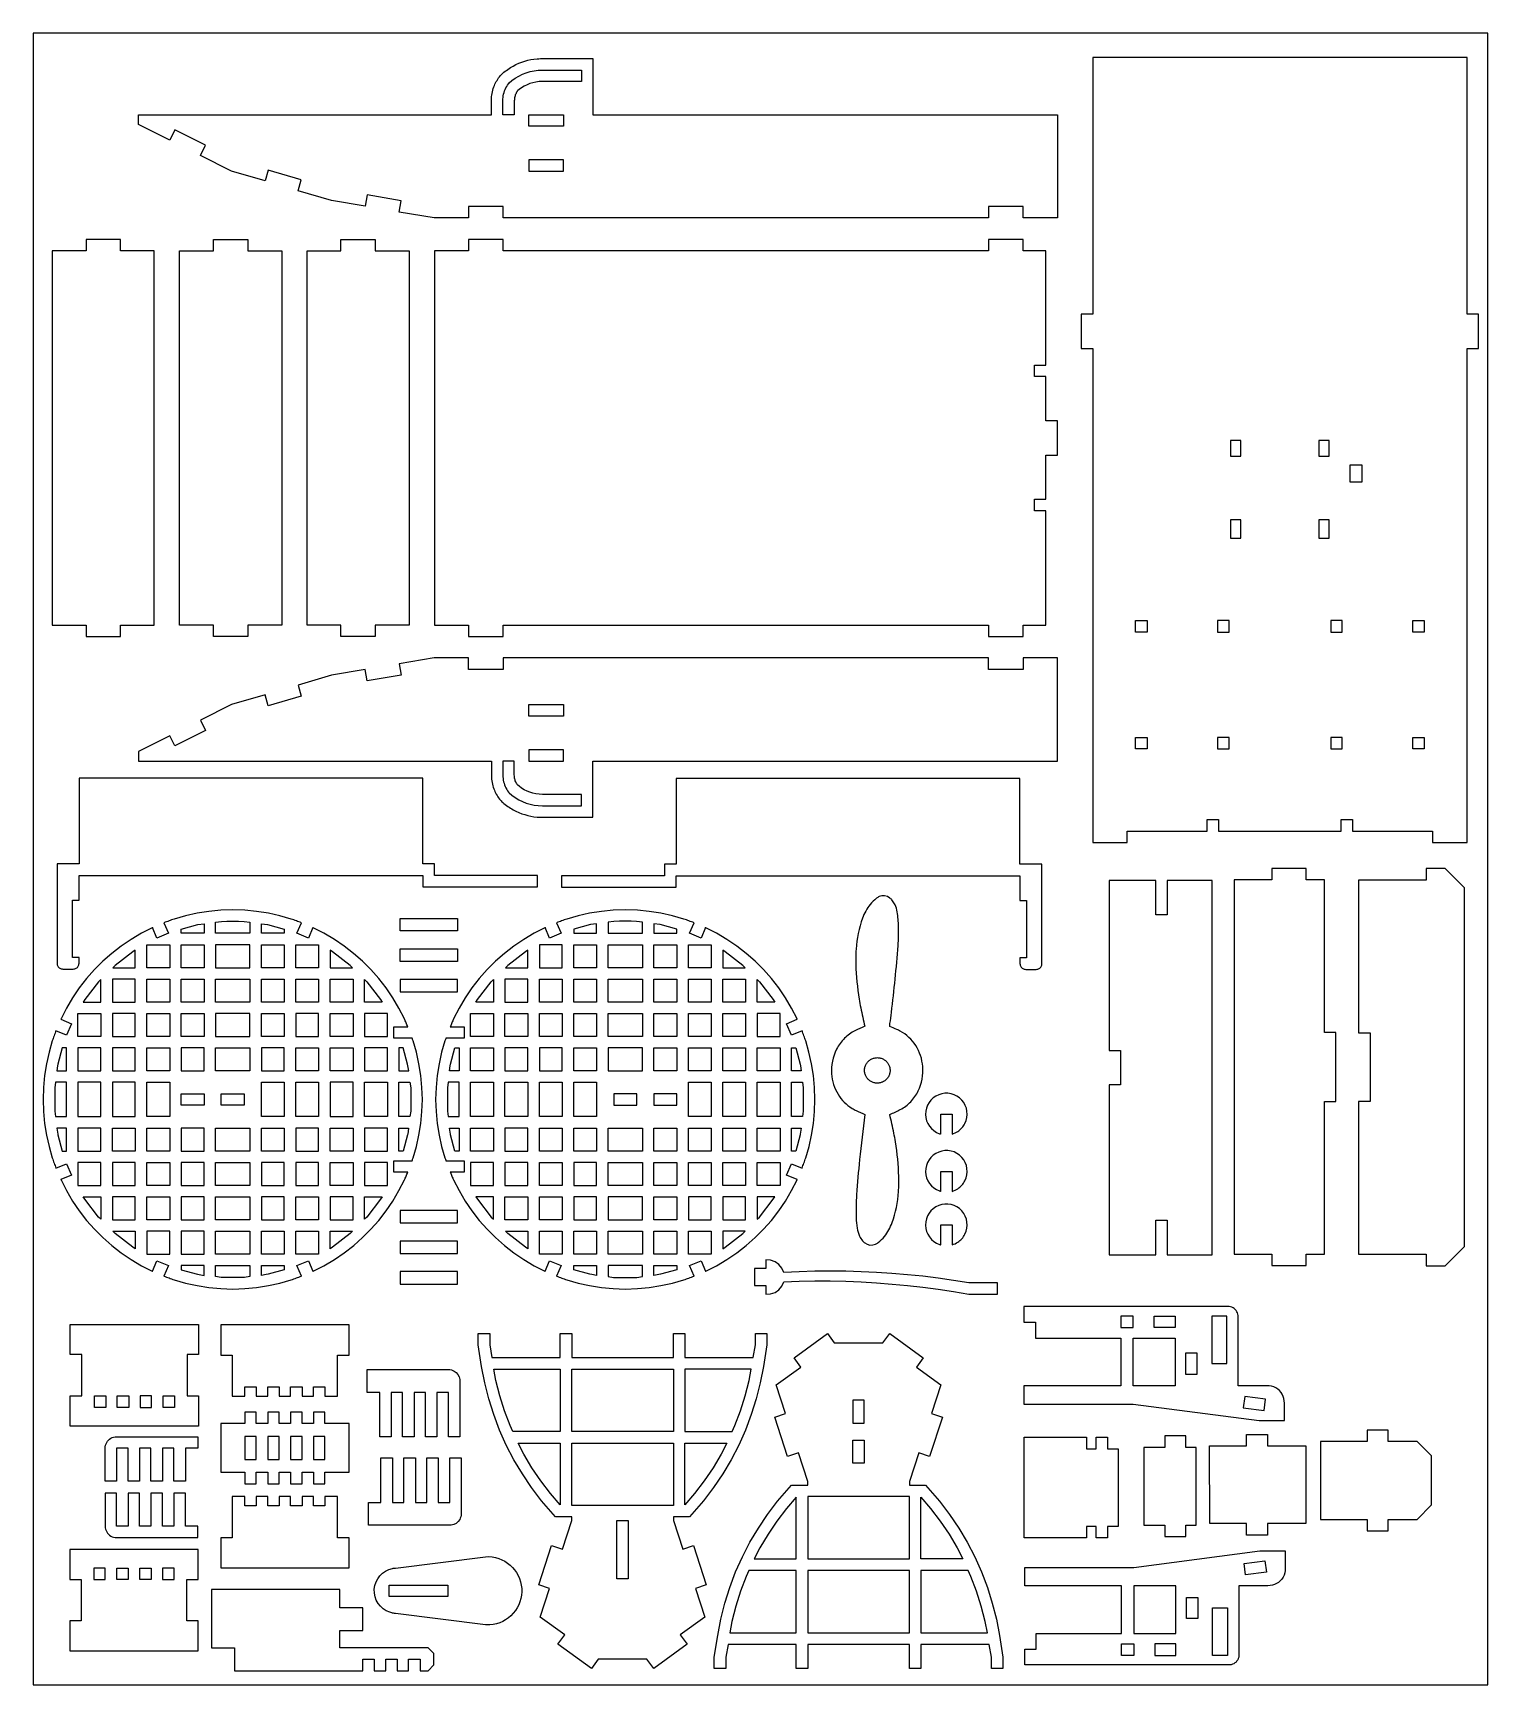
# Model space of a CAD drawing. Extents: x -559 to 202, y -432 to 433.
import ezdxf

# ---------------------------------------------------------------- set-up
doc = ezdxf.new("R2010")
doc.units = 0
doc.header["$MEASUREMENT"] = 0
doc.layers.get('0').update_dxf_attribs({"linetype": 'CONTINUOUS'})
doc.layers.add('SECTIONCUTEDGES', color=18, linetype='CONTINUOUS')

msp = doc.modelspace()

# ---------------------------------------------------------------- linework, layer by layer
for points in [[(202.2, 432.74), (-559.47, 432.74), (-559.47, -432.35), (202.2, -432.35)], [(67.41, 211.12), (72.91, 211.12), (72.91, 219.37), (67.41, 219.37)], [(119.1, 219.37), (113.6, 219.37), (113.6, 211.12), (119.1, 211.12)], [(67.41, 177.89), (67.41, 168.29), (72.91, 168.29), (72.91, 177.89)], [(119.1, 168.29), (119.1, 177.89), (113.6, 177.89), (113.6, 168.29)], [(23.71, 63.86), (23.71, 57.86), (17.71, 57.86), (17.71, 63.86)], [(60.65, 57.86), (66.65, 57.86), (66.65, 63.86), (60.65, 63.86)], [(119.86, 57.86), (125.86, 57.86), (125.86, 63.86), (119.86, 63.86)], [(168.8, 63.86), (168.8, 57.86), (162.8, 57.86), (162.8, 63.86)], [(-517.95, -62.72), (-517.95, -74.72), (-505.95, -74.72), (-505.95, -62.72)], [(-517.95, -80.72), (-517.95, -92.72), (-505.95, -92.72), (-505.95, -80.72)], [(-517.95, -98.72), (-517.95, -110.72), (-505.95, -110.72), (-505.95, -98.72)], [(-481.95, -152.72), (-469.95, -152.72), (-469.95, -140.72), (-481.95, -140.72)], [(-421.95, -140.72), (-421.95, -152.72), (-409.95, -152.72), (-409.95, -140.72)], [(-282.41, -140.72), (-282.41, -152.72), (-294.41, -152.72), (-294.41, -140.72)], [(-222.41, -152.72), (-234.41, -152.72), (-234.41, -140.72), (-222.41, -140.72)], [(-517.95, -170.72), (-505.95, -170.72), (-505.95, -158.72), (-517.95, -158.72)], [(-481.95, -170.72), (-469.95, -170.72), (-469.95, -158.72), (-481.95, -158.72)], [(-222.41, -170.72), (-234.41, -170.72), (-234.41, -158.72), (-222.41, -158.72)], [(-481.95, -194.72), (-481.95, -206.72), (-469.95, -206.72), (-469.95, -194.72)], [(-222.41, -194.72), (-222.41, -206.72), (-234.41, -206.72), (-234.41, -194.72)], [(16.43, -239.18), (9.95, -239.18), (9.95, -245.18), (16.43, -245.18)], [(-442.64, -314.2), (-442.64, -302.2), (-448.64, -302.2), (-448.64, -314.2)], [(-430.64, -302.2), (-436.64, -302.2), (-436.64, -314.2), (-430.64, -314.2)], [(-418.64, -314.2), (-418.64, -302.2), (-424.64, -302.2), (-424.64, -314.2)], [(-406.64, -302.2), (-412.64, -302.2), (-412.64, -314.2), (-406.64, -314.2)], [(-124.3, -316.19), (-130.3, -316.19), (-130.3, -304.19), (-124.3, -304.19)], [(-521.65, -377.15), (-521.65, -371.15), (-527.65, -371.15), (-527.65, -377.15)], [(16.83, -416.84), (10.35, -416.84), (10.35, -410.84), (16.83, -410.84)]]:
    msp.add_lwpolyline(points, close=True)
at = {"layer": 'SECTIONCUTEDGES'}
for points in [[(-504.27, 384.87), (-504.27, 389.99), (-319.53, 389.99, -0.002134), (-319.5, 397.68, -0.087341), (-318.24, 404.51, -0.074516), (-315.29, 409.84, -0.050894), (-313.58, 411.65, -0.0521), (-308.13, 415.45, -0.105525), (-295.58, 419.25, -0.010514), (-294.7, 419.31, -0.005257), (-292.94, 419.37), (-266.35, 419.37), (-266.35, 389.99), (-23.19, 389.99), (-23.19, 335.95), (-41.19, 335.95), (-41.19, 341.95), (-59.19, 341.95), (-59.19, 335.95), (-313.42, 335.95), (-313.42, 341.95), (-331.42, 341.95), (-331.42, 335.95), (-349.42, 335.95), (-367.81, 339.01), (-366.81, 344.93), (-384.55, 347.95), (-385.56, 342.04), (-403.2, 345.02), (-420.73, 350.18), (-419.04, 355.93), (-436.3, 361.01), (-438, 355.26), (-455.52, 360.41), (-471.85, 368.6), (-469.16, 373.96), (-485.25, 382.04), (-487.94, 376.68)], [(-504.27, 51.44), (-319.53, 51.44, 0.002134), (-319.5, 43.74, 0.087341), (-318.24, 36.91, 0.074516), (-315.29, 31.59, 0.050894), (-313.58, 29.77, 0.0521), (-308.13, 25.98, 0.105525), (-295.58, 22.17, 0.010514), (-294.7, 22.12, 0.005257), (-292.94, 22.06), (-266.35, 22.06), (-266.35, 51.44), (-23.19, 51.44), (-23.19, 105.48), (-41.19, 105.48), (-41.19, 99.48), (-59.19, 99.48), (-59.19, 105.48), (-313.42, 105.48), (-313.42, 99.48), (-331.42, 99.48), (-331.42, 105.48), (-349.42, 105.48), (-367.81, 102.41), (-366.81, 96.5), (-384.55, 93.47), (-385.56, 99.39), (-403.2, 96.4), (-420.73, 91.25), (-419.04, 85.49), (-436.3, 80.41), (-438, 86.17), (-455.52, 81.02), (-471.85, 72.82), (-469.16, 67.46), (-485.25, 59.39), (-487.94, 64.75), (-504.27, 56.56)], [(-110.95, -133.62, 0.012814), (-105.47, -131.01, 0.085914), (-99.95, -126.89, 0.076352), (-96.05, -121.26, 0.135164), (-93.67, -108.53, 0.121603), (-97.4, -97.49, 0.128291), (-105.52, -89.96, 0.017184), (-107.23, -89.12, 0.007976), (-111.01, -87.49, 0.007834), (-111.01, -87.45, -0.023506), (-111.01, -87.41, -0.019175), (-110.86, -85.96, 0.003968), (-110.11, -80.19, 0.011178), (-106.59, -45.14, 0.026495), (-106.35, -35.24, 0.033037), (-107.08, -27.5, 0.066175), (-108.21, -23.78, 0.057683), (-109.48, -21.66, 0.071733), (-110.9, -20.27), (-112.23, -19.5), (-113.67, -19.08), (-115.1, -19.1), (-116.49, -19.52, 0.062361), (-117.96, -20.38, 0.061497), (-121.28, -23.62, 0.08401), (-125.26, -30.8, 0.06761), (-128.61, -47.05, 0.025167), (-128.75, -54.95, 0.032023), (-126.99, -73.16, 0.010958), (-126.16, -77.67, 0.005026), (-124.04, -87.43, 0.014369), (-129.2, -89.77, 0.083555), (-134.62, -93.65, 0.076766), (-138.81, -99.39, 0.139856), (-141.42, -112.37, 0.11486), (-138.03, -123.02, 0.123917), (-130.7, -130.38, 0.022471), (-128.58, -131.52, 0.010705), (-123.98, -133.63, 0.003396), (-126.75, -157.25, 0.010881), (-128.37, -175.61, 0.025112), (-128.56, -187.72, 0.035354), (-128, -193.05, 0.054853), (-126.74, -197.35, 0.086229), (-125.21, -199.76, 0.024265), (-124.65, -200.32, 0.026496), (-124.09, -200.77), (-122.76, -201.54), (-121.32, -201.96), (-119.89, -201.94), (-118.5, -201.52, 0.062362), (-117.03, -200.66, 0.061498), (-113.71, -197.42, 0.08401), (-109.73, -190.24, 0.067609), (-106.38, -173.99, 0.025165), (-106.24, -166.09, 0.032019), (-108, -147.88, 0.010958), (-108.83, -143.37, 0.005025)], [(-496.95, -215.69), (-494.6, -210.17), (-488.6, -212.72), (-490.95, -218.24, -0.003882), (-488.28, -219.22, 0.011648), (-485.58, -220.16), (-479.65, -221.89), (-473.61, -223.24), (-467.48, -224.22), (-461.25, -224.81), (-454.95, -225.02), (-448.64, -224.81), (-442.42, -224.22), (-436.28, -223.24), (-430.25, -221.89), (-424.32, -220.16, 0.011648), (-421.62, -219.22, -0.003882), (-418.94, -218.24), (-421.3, -212.72), (-415.3, -210.17), (-412.95, -215.69, -0.003922), (-412.87, -215.65, 0.011767), (-412.79, -215.62), (-407.18, -212.77), (-401.74, -209.56), (-396.55, -206.03), (-391.62, -202.2), (-386.97, -198.09), (-382.58, -193.7), (-378.47, -189.05), (-374.65, -184.13), (-371.11, -178.93), (-367.9, -173.49), (-365.06, -167.89, 0.011769), (-364.16, -165.86, -0.003923), (-363.3, -163.82), (-370.51, -163.82), (-370.51, -157.82), (-361.04, -157.82, -0.003873), (-360.76, -157.08, 0.011621), (-360.5, -156.33), (-358.78, -150.41), (-357.43, -144.38), (-356.46, -138.25), (-355.86, -132.03), (-355.66, -125.72), (-355.86, -119.42), (-356.46, -113.19), (-357.43, -107.06), (-358.79, -101.02), (-360.51, -95.09, 0.011648), (-360.77, -94.36, -0.003882), (-361.03, -93.62), (-370.51, -93.62), (-370.51, -87.62), (-363.31, -87.62, -0.003932), (-364.16, -85.59, 0.011797), (-365.05, -83.56), (-367.9, -77.95), (-371.11, -72.52), (-374.65, -67.32), (-378.47, -62.4), (-382.58, -57.75), (-386.97, -53.36), (-391.63, -49.24), (-396.55, -45.42), (-401.74, -41.89), (-407.18, -38.68), (-412.79, -35.83, 0.011767), (-412.87, -35.79, -0.003922), (-412.95, -35.76), (-415.3, -41.28), (-421.3, -38.73), (-418.94, -33.21, -0.003882), (-421.62, -32.23, 0.011648), (-424.32, -31.28), (-430.25, -29.56), (-436.28, -28.21), (-442.42, -27.23), (-448.64, -26.63), (-454.95, -26.43), (-461.25, -26.63), (-467.48, -27.23), (-473.61, -28.21), (-479.65, -29.56), (-485.58, -31.28, 0.011648), (-488.28, -32.23, -0.003882), (-490.95, -33.21), (-488.6, -38.73), (-494.6, -41.28), (-496.95, -35.76, -0.003922), (-497.03, -35.79, 0.011767), (-497.11, -35.83), (-502.72, -38.68), (-508.16, -41.89), (-513.35, -45.42), (-518.27, -49.24), (-522.93, -53.36), (-527.32, -57.75), (-531.43, -62.4), (-535.25, -67.32), (-538.79, -72.52), (-542, -77.95), (-544.84, -83.56, 0.011798), (-544.88, -83.64, -0.003933), (-544.91, -83.72), (-539.39, -86.07), (-541.94, -92.07), (-547.46, -89.72, -0.003882), (-548.45, -92.4, 0.011648), (-549.39, -95.09), (-551.11, -101.02), (-552.46, -107.06), (-553.44, -113.19), (-554.04, -119.42), (-554.24, -125.72), (-554.04, -132.03), (-553.44, -138.25), (-552.46, -144.38), (-551.11, -150.41), (-549.4, -156.33, 0.011621), (-548.45, -159.04, -0.003873), (-547.46, -161.73), (-541.94, -159.38), (-539.39, -165.37), (-544.91, -167.72, -0.003923), (-544.88, -167.8, 0.01177), (-544.84, -167.89), (-542, -173.49), (-538.78, -178.93), (-535.25, -184.13), (-531.43, -189.05), (-527.32, -193.7), (-522.93, -198.09), (-518.27, -202.2), (-513.35, -206.03), (-508.16, -209.56), (-502.72, -212.77), (-497.11, -215.62, 0.011767), (-497.03, -215.65, -0.003922)], [(-213.41, -218.24), (-215.76, -212.72), (-209.76, -210.17), (-207.41, -215.69, -0.003922), (-207.33, -215.65, 0.011767), (-207.25, -215.62), (-201.64, -212.77), (-196.2, -209.56), (-191.01, -206.03), (-186.09, -202.2), (-181.43, -198.09), (-177.04, -193.7), (-172.93, -189.05), (-169.11, -184.13), (-165.58, -178.93), (-162.36, -173.49), (-159.52, -167.89, 0.01177), (-159.48, -167.8, -0.003923), (-159.45, -167.72), (-164.97, -165.37), (-162.42, -159.38), (-156.9, -161.73, -0.003873), (-155.91, -159.04, 0.011621), (-154.96, -156.33), (-153.24, -150.41), (-151.89, -144.38), (-150.92, -138.25), (-150.32, -132.03), (-150.12, -125.72), (-150.32, -119.42), (-150.92, -113.19), (-151.9, -107.06), (-153.25, -101.02), (-154.97, -95.09, 0.011648), (-155.91, -92.4, -0.003882), (-156.9, -89.72), (-162.42, -92.07), (-164.97, -86.07), (-159.45, -83.72, -0.003933), (-159.48, -83.64, 0.011798), (-159.52, -83.56), (-162.36, -77.95), (-165.57, -72.52), (-169.11, -67.32), (-172.93, -62.4), (-177.04, -57.75), (-181.43, -53.36), (-186.09, -49.24), (-191.01, -45.42), (-196.2, -41.89), (-201.64, -38.68), (-207.25, -35.83, 0.011767), (-207.33, -35.79, -0.003922), (-207.41, -35.76), (-209.76, -41.28), (-215.76, -38.73), (-213.41, -33.21, -0.003882), (-216.08, -32.23, 0.011648), (-218.78, -31.28), (-224.71, -29.56), (-230.75, -28.21), (-236.88, -27.23), (-243.1, -26.63), (-249.41, -26.43), (-255.72, -26.63), (-261.94, -27.23), (-268.08, -28.21), (-274.11, -29.56), (-280.04, -31.28, 0.011648), (-282.74, -32.23, -0.003882), (-285.42, -33.21), (-283.06, -38.73), (-289.06, -41.28), (-291.41, -35.76, -0.003922), (-291.49, -35.79, 0.011767), (-291.57, -35.83), (-297.18, -38.68), (-302.62, -41.89), (-307.81, -45.42), (-312.73, -49.24), (-317.39, -53.36), (-321.78, -57.75), (-325.89, -62.4), (-329.71, -67.32), (-333.25, -72.52), (-336.46, -77.95), (-339.3, -83.56, 0.011798), (-340.2, -85.59, -0.003932), (-341.05, -87.62), (-333.85, -87.62), (-333.85, -93.62), (-343.33, -93.62, -0.003882), (-343.59, -94.36, 0.011648), (-343.85, -95.09), (-345.57, -101.02), (-346.93, -107.06), (-347.9, -113.19), (-348.5, -119.42), (-348.7, -125.72), (-348.5, -132.03), (-347.9, -138.25), (-346.93, -144.38), (-345.58, -150.41), (-343.86, -156.33, 0.011621), (-343.6, -157.08, -0.003873), (-343.32, -157.82), (-333.85, -157.82), (-333.85, -163.82), (-341.05, -163.82, -0.003923), (-340.2, -165.86, 0.01177), (-339.3, -167.89), (-336.46, -173.49), (-333.24, -178.93), (-329.71, -184.13), (-325.89, -189.05), (-321.78, -193.7), (-317.39, -198.09), (-312.73, -202.2), (-307.81, -206.03), (-302.62, -209.56), (-297.18, -212.77), (-291.57, -215.62, 0.011767), (-291.49, -215.65, -0.003922), (-291.41, -215.69), (-289.06, -210.17), (-283.06, -212.72), (-285.42, -218.24, -0.003873), (-282.72, -219.23, 0.011621), (-280.02, -220.17), (-274.09, -221.89), (-268.08, -223.24), (-261.94, -224.22), (-255.72, -224.81), (-249.41, -225.02), (-243.1, -224.81), (-236.88, -224.22), (-230.75, -223.24), (-224.73, -221.89), (-218.8, -220.17, 0.011621), (-216.1, -219.23, -0.003873)], [(-84.31, -143.87), (-84.31, -133.44), (-78.31, -133.44), (-78.31, -143.86, 0.063472), (-75.39, -142.48, 0.13308), (-71.63, -138.33, 0.691874), (-85.36, -123.25, 0.691227), (-85.01, -143.65, 0.012807), (-84.66, -143.76, -0.004269)], [(-84.31, -173.87), (-84.31, -163.44), (-78.31, -163.44), (-78.31, -173.86, 0.063472), (-75.39, -172.48, 0.13308), (-71.63, -168.33, 0.691874), (-85.36, -153.25, 0.691227), (-85.01, -173.65, 0.012807), (-84.66, -173.76, -0.004269)], [(-84.31, -201.87), (-84.31, -191.44), (-78.31, -191.44), (-78.31, -201.86, 0.063472), (-75.39, -200.48, 0.13308), (-71.63, -196.33, 0.691874), (-85.36, -181.25, 0.691227), (-85.01, -201.65, 0.012807), (-84.66, -201.76, -0.004269)], [(-378, -302.4), (-378, -279.12), (-384.6, -279.12), (-384.6, -267.12), (-342, -267.12, -0.118357), (-339.06, -267.93, -0.238349), (-336.05, -272.34, -0.016364), (-336.02, -272.6, -0.008181), (-336, -273.12), (-336, -302.4), (-342, -302.4), (-342, -279.12), (-348, -279.12), (-348, -302.4), (-354, -302.4), (-354, -279.12), (-360, -279.12), (-360, -302.4), (-366, -302.4), (-366, -279.12), (-372, -279.12), (-372, -302.4)], [(-383.92, -348.74), (-383.92, -336.74), (-377.32, -336.74), (-377.32, -313.46), (-371.32, -313.46), (-371.32, -336.74), (-365.32, -336.74), (-365.32, -313.46), (-359.32, -313.46), (-359.32, -336.74), (-353.32, -336.74), (-353.32, -313.46), (-347.32, -313.46), (-347.32, -336.74), (-341.32, -336.74), (-341.32, -313.46), (-335.32, -313.46), (-335.32, -342.74, -0.118358), (-336.12, -345.68, -0.238347), (-340.53, -348.69, -0.016364), (-340.79, -348.72, -0.008182), (-341.32, -348.74)], [(-322.65, -365.17, -0.413459), (-303.65, -381.87, -0.414214), (-320.31, -400.87, -0.016364), (-321.45, -400.91, -0.015719), (-322.65, -400.87), (-369.71, -394.92, -0.017008), (-371.73, -394.59, -0.032737), (-372.76, -394.31, -0.767327), (-371.25, -371.32, -0.024226), (-370.48, -371.21, 0.007215), (-369.71, -371.12)]]:
    msp.add_lwpolyline(points, format="xyb", close=True, dxfattribs=at)
for points in [[(-4.73, 8.83), (13.28, 8.83), (13.28, 14.83), (55.16, 14.83), (55.16, 20.83), (61.16, 20.83), (61.16, 14.83), (125.35, 14.83), (125.35, 20.83), (131.35, 20.83), (131.35, 14.83), (173.23, 14.83), (173.23, 8.83), (191.24, 8.83), (191.24, 267.48), (197.24, 267.48), (197.24, 285.49), (191.24, 285.49), (191.24, 419.9), (-4.73, 419.9), (-4.73, 285.49), (-10.73, 285.49), (-10.73, 267.48), (-4.73, 267.48)], [(-307.53, 389.99), (-313.53, 389.99), (-313.53, 397.24), (-313.51, 398.2), (-313.43, 399.06), (-313.3, 399.92), (-313.12, 400.76), (-312.89, 401.6), (-312.61, 402.42), (-312.29, 403.22), (-311.92, 404), (-311.5, 404.75), (-311.03, 405.48), (-310.53, 406.19), (-310.19, 406.59), (-308.78, 407.82), (-307.05, 409.08), (-305.23, 410.19), (-303.32, 411.15), (-301.33, 411.94), (-299.29, 412.56), (-297.2, 413), (-295.08, 413.27), (-292.82, 413.37), (-272.35, 413.37), (-272.35, 407.37), (-292.69, 407.37), (-294.57, 407.29), (-296.19, 407.08), (-297.79, 406.74), (-299.35, 406.27), (-300.86, 405.66), (-302.33, 404.94), (-303.72, 404.09), (-305.04, 403.13), (-305.67, 402.58), (-305.97, 402.25), (-306.06, 402.12), (-306.33, 401.69), (-306.58, 401.25), (-306.8, 400.79), (-306.99, 400.32), (-307.15, 399.84), (-307.29, 399.35), (-307.39, 398.85), (-307.47, 398.35), (-307.51, 397.84), (-307.53, 397.16)], [(-299.84, 383.99), (-299.84, 389.99), (-281.83, 389.99), (-281.83, 383.99)], [(-299.84, 360.41), (-281.83, 360.41), (-281.83, 366.41), (-299.84, 366.41)], [(-531.73, 116.73), (-513.73, 116.73), (-513.73, 122.73), (-496, 122.73), (-496, 318.7), (-513.73, 318.7), (-513.73, 324.7), (-531.73, 324.7), (-531.73, 318.7), (-549.46, 318.7), (-549.46, 122.73), (-531.73, 122.73)], [(-465.02, 116.73), (-465.02, 122.73), (-482.75, 122.73), (-482.75, 318.7), (-465.02, 318.7), (-465.02, 324.7), (-447.02, 324.7), (-447.02, 318.7), (-429.29, 318.7), (-429.29, 122.73), (-447.02, 122.73), (-447.02, 116.73)], [(-398.31, 116.73), (-398.31, 122.73), (-416.04, 122.73), (-416.04, 318.7), (-398.31, 318.7), (-398.31, 324.7), (-380.31, 324.7), (-380.31, 318.7), (-362.58, 318.7), (-362.58, 122.73), (-380.31, 122.73), (-380.31, 116.73)], [(-331.42, 116.73), (-313.42, 116.73), (-313.42, 122.73), (-59.19, 122.73), (-59.19, 116.73), (-41.19, 116.73), (-41.19, 122.73), (-29.19, 122.73), (-29.19, 182.61), (-35.19, 182.61), (-35.19, 188.61), (-29.19, 188.61), (-29.19, 211.71), (-23.19, 211.71), (-23.19, 229.72), (-29.19, 229.72), (-29.19, 252.81), (-35.19, 252.81), (-35.19, 258.81), (-29.19, 258.81), (-29.19, 318.7), (-41.19, 318.7), (-41.19, 324.7), (-59.19, 324.7), (-59.19, 318.7), (-313.42, 318.7), (-313.42, 324.7), (-331.42, 324.7), (-331.42, 318.7), (-349.33, 318.7), (-349.33, 122.73), (-331.42, 122.73)], [(130.1, 197.62), (130.1, 206.62), (136.1, 206.62), (136.1, 197.62)], [(17.71, 119.06), (17.71, 125.06), (23.71, 125.06), (23.71, 119.06)], [(66.65, 119.06), (66.65, 125.06), (60.65, 125.06), (60.65, 119.06)], [(119.86, 119.06), (125.86, 119.06), (125.86, 125.06), (119.86, 125.06)], [(162.8, 119.06), (162.8, 125.06), (168.8, 125.06), (168.8, 119.06)], [(-299.84, 75.02), (-299.84, 81.02), (-281.83, 81.02), (-281.83, 75.02)], [(-299.84, 51.44), (-281.83, 51.44), (-281.83, 57.44), (-299.84, 57.44)], [(-305.97, 39.18), (-306.06, 39.31), (-306.33, 39.74), (-306.58, 40.18), (-306.8, 40.64), (-306.99, 41.11), (-307.15, 41.59), (-307.29, 42.08), (-307.39, 42.58), (-307.47, 43.08), (-307.51, 43.58), (-307.53, 44.27), (-307.53, 51.44), (-313.53, 51.44), (-313.53, 44.18), (-313.51, 43.23), (-313.43, 42.37), (-313.3, 41.51), (-313.12, 40.66), (-312.89, 39.83), (-312.61, 39.01), (-312.29, 38.21), (-311.92, 37.43), (-311.5, 36.67), (-311.03, 35.94), (-310.53, 35.24), (-310.19, 34.83), (-308.78, 33.6), (-307.05, 32.34), (-305.23, 31.23), (-303.32, 30.28), (-301.33, 29.49), (-299.29, 28.87), (-297.2, 28.42), (-295.08, 28.16), (-292.82, 28.06), (-272.35, 28.06), (-272.35, 34.06), (-292.69, 34.06), (-294.57, 34.14), (-296.19, 34.35), (-297.79, 34.69), (-299.35, 35.16), (-300.86, 35.76), (-302.33, 36.49), (-303.72, 37.34), (-305.04, 38.3), (-305.67, 38.85)], [(-546.04, -56.55), (-545.75, -56.81), (-545.42, -57.02), (-545.07, -57.2), (-544.7, -57.32), (-544.31, -57.4), (-543.92, -57.43), (-538.41, -57.43), (-538.02, -57.4), (-537.63, -57.32), (-537.26, -57.2), (-536.91, -57.02), (-536.58, -56.81), (-536.29, -56.55), (-536.03, -56.25), (-535.81, -55.93), (-535.64, -55.57), (-535.51, -55.2), (-535.43, -54.82), (-535.41, -54.43), (-535.41, -51.43), (-538.85, -51.43), (-538.85, -21.43), (-535.41, -21.43), (-535.41, -8.4), (-355.37, -8.4), (-355.37, -14.4), (-295.33, -14.4), (-295.33, -8.4), (-349.37, -8.4), (-349.37, -2.4), (-355.37, -2.4), (-355.37, 42.6), (-535.41, 42.6), (-535.41, -2.4), (-546.92, -2.4), (-546.92, -54.43), (-546.9, -54.82), (-546.82, -55.2), (-546.69, -55.57), (-546.52, -55.93), (-546.3, -56.25)], [(-282.86, -14.57), (-222.82, -14.57), (-222.82, -8.57), (-42.79, -8.57), (-42.79, -21.6), (-39.34, -21.6), (-39.34, -51.6), (-42.79, -51.6), (-42.79, -54.6), (-42.76, -54.99), (-42.68, -55.38), (-42.56, -55.75), (-42.38, -56.1), (-42.17, -56.43), (-41.91, -56.72), (-41.61, -56.98), (-41.29, -57.2), (-40.93, -57.37), (-40.56, -57.5), (-40.18, -57.57), (-39.79, -57.6), (-34.27, -57.6), (-33.88, -57.57), (-33.5, -57.5), (-33.12, -57.37), (-32.77, -57.2), (-32.45, -56.98), (-32.15, -56.72), (-31.89, -56.43), (-31.67, -56.1), (-31.5, -55.75), (-31.37, -55.38), (-31.3, -54.99), (-31.27, -54.6), (-31.27, -2.57), (-42.79, -2.57), (-42.79, 42.43), (-222.82, 42.43), (-222.82, -2.57), (-228.82, -2.57), (-228.82, -8.57), (-282.86, -8.57)], [(69.41, -206.69), (89.1, -206.69), (89.1, -212.69), (107.11, -212.69), (107.11, -206.69), (116.59, -206.69), (116.59, -126.71), (122.59, -126.71), (122.59, -90.71), (116.59, -90.71), (116.59, -10.73), (107.11, -10.73), (107.11, -4.73), (89.1, -4.73), (89.1, -10.73), (69.41, -10.73)], [(134.45, -206.81), (169.83, -206.81), (169.83, -212.81), (179.84, -212.81), (189.85, -202.8), (189.85, -14.85), (179.84, -4.84), (169.83, -4.84), (169.83, -10.84), (134.45, -10.84), (134.45, -90.83), (140.45, -90.83), (140.45, -126.83), (134.45, -126.83)], [(3.81, -207.02), (28.27, -207.02), (28.27, -189.01), (34.27, -189.01), (34.27, -207.02), (57.86, -207.02), (57.86, -11.05), (34.27, -11.05), (34.27, -29.06), (28.27, -29.06), (28.27, -11.05), (3.81, -11.05), (3.81, -100.03), (9.81, -100.03), (9.81, -118.04), (3.81, -118.04)], [(-481.95, -38.72), (-481.95, -36.5), (-473.17, -34.14), (-469.95, -33.72), (-469.95, -38.72)], [(-463.95, -38.72), (-463.95, -32.93), (-460.88, -32.53), (-457.95, -32.43), (-451.95, -32.43), (-449.02, -32.53), (-445.95, -32.93), (-445.95, -38.72)], [(-439.95, -38.72), (-439.95, -33.72), (-436.73, -34.14), (-427.95, -36.5), (-427.95, -38.72)], [(-367.2, -30.89), (-337.2, -30.89), (-337.2, -37.41), (-367.2, -37.41)], [(-276.41, -38.72), (-264.41, -38.72), (-264.41, -33.72), (-267.63, -34.14), (-276.41, -36.5)], [(-255.34, -32.53), (-258.41, -32.93), (-258.41, -38.72), (-240.41, -38.72), (-240.41, -32.93), (-243.48, -32.53), (-246.41, -32.43), (-252.41, -32.43)], [(-234.41, -33.72), (-234.41, -38.72), (-222.41, -38.72), (-222.41, -36.5), (-231.19, -34.14)], [(-517.72, -56.72), (-505.95, -56.72), (-505.95, -47.52), (-507.21, -48.38), (-516.51, -55.52)], [(-499.95, -56.72), (-499.95, -44.72), (-487.95, -44.72), (-487.95, -56.72)], [(-481.95, -56.72), (-481.95, -44.72), (-469.95, -44.72), (-469.95, -56.72)], [(-463.95, -56.72), (-445.95, -56.72), (-445.95, -44.72), (-463.95, -44.72)], [(-439.95, -56.72), (-439.95, -44.72), (-427.95, -44.72), (-427.95, -56.72)], [(-421.95, -56.72), (-421.95, -44.72), (-409.95, -44.72), (-409.95, -56.72)], [(-403.95, -47.52), (-403.95, -56.72), (-392.18, -56.72), (-393.38, -55.52), (-402.69, -48.38)], [(-367.2, -46.89), (-337.2, -46.89), (-337.2, -53.41), (-367.2, -53.41)], [(-310.98, -55.52), (-312.18, -56.72), (-300.41, -56.72), (-300.41, -47.52), (-301.67, -48.38)], [(-282.41, -56.72), (-282.41, -44.72), (-294.41, -44.72), (-294.41, -56.72)], [(-276.41, -56.72), (-276.41, -44.72), (-264.41, -44.72), (-264.41, -56.72)], [(-258.41, -56.72), (-258.41, -44.72), (-240.41, -44.72), (-240.41, -56.72)], [(-234.41, -56.72), (-234.41, -44.72), (-222.41, -44.72), (-222.41, -56.72)], [(-216.41, -56.72), (-216.41, -44.72), (-204.41, -44.72), (-204.41, -56.72)], [(-198.41, -56.72), (-186.64, -56.72), (-187.84, -55.52), (-197.15, -48.38), (-198.41, -47.52)], [(-533.15, -74.72), (-523.95, -74.72), (-523.95, -62.96), (-525.15, -64.16), (-532.29, -73.46)], [(-499.95, -74.72), (-499.95, -62.72), (-487.95, -62.72), (-487.95, -74.72)], [(-481.95, -74.72), (-481.95, -62.72), (-469.95, -62.72), (-469.95, -74.72)], [(-463.95, -74.72), (-463.95, -62.72), (-445.95, -62.72), (-445.95, -74.72)], [(-439.95, -74.72), (-439.95, -62.72), (-427.95, -62.72), (-427.95, -74.72)], [(-421.95, -74.72), (-421.95, -62.72), (-409.95, -62.72), (-409.95, -74.72)], [(-403.95, -74.72), (-403.95, -62.72), (-391.95, -62.72), (-391.95, -74.72)], [(-385.95, -74.72), (-385.95, -62.96), (-384.75, -64.16), (-377.61, -73.46), (-376.75, -74.72)], [(-367.2, -62.89), (-367.2, -69.41), (-337.2, -69.41), (-337.2, -62.89)], [(-326.75, -73.46), (-319.61, -64.16), (-318.41, -62.96), (-318.41, -74.72), (-327.61, -74.72)], [(-312.41, -74.72), (-300.41, -74.72), (-300.41, -62.72), (-312.41, -62.72)], [(-282.41, -74.72), (-294.41, -74.72), (-294.41, -62.72), (-282.41, -62.72)], [(-276.41, -74.72), (-276.41, -62.72), (-264.41, -62.72), (-264.41, -74.72)], [(-258.41, -74.72), (-258.41, -62.72), (-240.41, -62.72), (-240.41, -74.72)], [(-222.41, -74.72), (-234.41, -74.72), (-234.41, -62.72), (-222.41, -62.72)], [(-216.41, -74.72), (-216.41, -62.72), (-204.41, -62.72), (-204.41, -74.72)], [(-198.41, -74.72), (-198.41, -62.72), (-186.41, -62.72), (-186.41, -74.72)], [(-180.41, -74.72), (-180.41, -62.96), (-179.21, -64.16), (-172.07, -73.46), (-171.21, -74.72)], [(-535.95, -92.72), (-535.95, -80.72), (-523.95, -80.72), (-523.95, -92.72)], [(-499.95, -92.72), (-499.95, -80.72), (-487.95, -80.72), (-487.95, -92.72)], [(-481.95, -92.72), (-481.95, -80.72), (-469.95, -80.72), (-469.95, -92.72)], [(-463.95, -92.72), (-445.95, -92.72), (-445.95, -80.72), (-463.95, -80.72)], [(-439.95, -92.72), (-439.95, -80.72), (-427.95, -80.72), (-427.95, -92.72)], [(-421.95, -92.72), (-409.95, -92.72), (-409.95, -80.72), (-421.95, -80.72)], [(-403.95, -92.72), (-403.95, -80.72), (-391.95, -80.72), (-391.95, -92.72)], [(-385.95, -92.72), (-373.95, -92.72), (-373.95, -80.72), (-385.95, -80.72)], [(-330.41, -92.72), (-330.41, -80.72), (-318.41, -80.72), (-318.41, -92.72)], [(-312.41, -92.72), (-312.41, -80.72), (-300.41, -80.72), (-300.41, -92.72)], [(-282.41, -92.72), (-294.41, -92.72), (-294.41, -80.72), (-282.41, -80.72)], [(-276.41, -80.72), (-264.41, -80.72), (-264.41, -92.72), (-276.41, -92.72)], [(-258.41, -80.72), (-240.41, -80.72), (-240.41, -92.72), (-258.41, -92.72)], [(-234.41, -92.72), (-234.41, -80.72), (-222.41, -80.72), (-222.41, -92.72)], [(-216.41, -92.72), (-216.41, -80.72), (-204.41, -80.72), (-204.41, -92.72)], [(-198.41, -92.72), (-198.41, -80.72), (-186.41, -80.72), (-186.41, -92.72)], [(-180.41, -92.72), (-168.41, -92.72), (-168.41, -80.72), (-180.41, -80.72)], [(-547.07, -110.72), (-541.95, -110.72), (-541.95, -98.72), (-544.18, -98.72), (-546.45, -107.22), (-546.67, -108.18)], [(-535.95, -98.72), (-535.95, -110.72), (-523.95, -110.72), (-523.95, -98.72)], [(-499.95, -110.72), (-499.95, -98.72), (-487.95, -98.72), (-487.95, -110.72)], [(-481.95, -110.72), (-469.95, -110.72), (-469.95, -98.72), (-481.95, -98.72)], [(-463.95, -110.72), (-463.95, -98.72), (-445.95, -98.72), (-445.95, -110.72)], [(-439.95, -110.72), (-427.95, -110.72), (-427.95, -98.72), (-439.95, -98.72)], [(-421.95, -110.72), (-421.95, -98.72), (-409.95, -98.72), (-409.95, -110.72)], [(-403.95, -110.72), (-403.95, -98.72), (-391.95, -98.72), (-391.95, -110.72)], [(-385.95, -98.72), (-385.95, -110.72), (-373.95, -110.72), (-373.95, -98.72)], [(-362.83, -110.72), (-363.23, -108.18), (-363.45, -107.22), (-365.72, -98.72), (-367.95, -98.72), (-367.95, -110.72)], [(-341.53, -110.72), (-341.13, -108.18), (-340.91, -107.22), (-338.64, -98.72), (-336.41, -98.72), (-336.41, -110.72)], [(-330.41, -110.72), (-330.41, -98.72), (-318.41, -98.72), (-318.41, -110.72)], [(-312.41, -110.72), (-300.41, -110.72), (-300.41, -98.72), (-312.41, -98.72)], [(-294.41, -98.72), (-294.41, -110.72), (-282.41, -110.72), (-282.41, -98.72)], [(-264.41, -110.72), (-276.41, -110.72), (-276.41, -98.72), (-264.41, -98.72)], [(-258.41, -110.72), (-240.41, -110.72), (-240.41, -98.72), (-258.41, -98.72)], [(-234.41, -110.72), (-234.41, -98.72), (-222.41, -98.72), (-222.41, -110.72)], [(-216.41, -110.72), (-216.41, -98.72), (-204.41, -98.72), (-204.41, -110.72)], [(-198.41, -110.72), (-198.41, -98.72), (-186.41, -98.72), (-186.41, -110.72)], [(-180.41, -110.72), (-180.41, -98.72), (-168.41, -98.72), (-168.41, -110.72)], [(-162.41, -110.72), (-162.41, -98.72), (-160.18, -98.72), (-157.91, -107.22), (-157.69, -108.18), (-157.29, -110.72)], [(-117.97, -117.19), (-118.38, -117.14), (-118.8, -117.07), (-119.21, -116.98), (-119.61, -116.86), (-120.01, -116.71), (-120.4, -116.54), (-120.77, -116.34), (-121.13, -116.13), (-121.47, -115.89), (-121.8, -115.63), (-122.11, -115.35), (-122.41, -115.05), (-122.68, -114.73), (-122.94, -114.4), (-123.17, -114.05), (-123.38, -113.69), (-123.56, -113.32), (-123.73, -112.93), (-123.86, -112.54), (-123.98, -112.13), (-124.07, -111.72), (-124.13, -111.3), (-124.17, -110.88), (-124.18, -110.46), (-124.16, -110.04), (-124.12, -109.63), (-124.05, -109.22), (-123.95, -108.81), (-123.83, -108.4), (-123.68, -108), (-123.51, -107.62), (-123.32, -107.24), (-123.1, -106.89), (-122.87, -106.54), (-122.61, -106.22), (-122.33, -105.91), (-122.03, -105.61), (-121.71, -105.33), (-121.37, -105.08), (-121.03, -104.85), (-120.67, -104.64), (-120.29, -104.45), (-119.91, -104.29), (-119.51, -104.15), (-119.1, -104.04), (-118.69, -103.95), (-118.27, -103.89), (-117.85, -103.85), (-117.43, -103.84), (-117.02, -103.86), (-116.61, -103.9), (-116.19, -103.97), (-115.78, -104.06), (-115.38, -104.19), (-114.98, -104.33), (-114.59, -104.5), (-114.22, -104.7), (-113.86, -104.91), (-113.52, -105.15), (-113.19, -105.41), (-112.88, -105.69), (-112.58, -105.99), (-112.31, -106.31), (-112.05, -106.64), (-111.82, -106.99), (-111.61, -107.35), (-111.43, -107.72), (-111.26, -108.11), (-111.13, -108.51), (-111.01, -108.91), (-110.92, -109.33), (-110.86, -109.74), (-110.82, -110.16), (-110.81, -110.58), (-110.83, -111), (-110.87, -111.41), (-110.94, -111.83), (-111.04, -112.24), (-111.16, -112.64), (-111.31, -113.04), (-111.48, -113.42), (-111.67, -113.8), (-111.89, -114.16), (-112.12, -114.5), (-112.38, -114.82), (-112.66, -115.14), (-112.96, -115.43), (-113.28, -115.71), (-113.62, -115.96), (-113.96, -116.2), (-114.33, -116.4), (-114.7, -116.59), (-115.08, -116.75), (-115.48, -116.89), (-115.89, -117), (-116.3, -117.09), (-116.72, -117.16), (-117.14, -117.19), (-117.56, -117.2)], [(-547.74, -134.72), (-541.95, -134.72), (-541.95, -116.72), (-547.74, -116.72), (-548.12, -119.62), (-548.12, -131.83)], [(-535.95, -134.72), (-523.95, -134.72), (-523.95, -116.72), (-535.95, -116.72)], [(-517.95, -134.72), (-505.95, -134.72), (-505.95, -116.72), (-517.95, -116.72)], [(-499.95, -134.72), (-499.95, -116.72), (-487.95, -116.72), (-487.95, -134.72)], [(-439.95, -134.72), (-439.95, -116.72), (-427.95, -116.72), (-427.95, -134.72)], [(-421.95, -134.72), (-421.95, -116.72), (-409.95, -116.72), (-409.95, -134.72)], [(-403.95, -134.72), (-391.95, -134.72), (-391.95, -116.72), (-403.95, -116.72)], [(-385.95, -134.72), (-385.95, -116.72), (-373.95, -116.72), (-373.95, -134.72)], [(-361.77, -131.83), (-362.16, -134.72), (-367.95, -134.72), (-367.95, -116.72), (-362.16, -116.72), (-361.77, -119.62)], [(-342.58, -131.83), (-342.2, -134.72), (-336.41, -134.72), (-336.41, -116.72), (-342.2, -116.72), (-342.58, -119.62)], [(-330.41, -134.72), (-330.41, -116.72), (-318.41, -116.72), (-318.41, -134.72)], [(-312.41, -134.72), (-312.41, -116.72), (-300.41, -116.72), (-300.41, -134.72)], [(-282.41, -134.72), (-294.41, -134.72), (-294.41, -116.72), (-282.41, -116.72)], [(-264.41, -134.72), (-276.41, -134.72), (-276.41, -116.72), (-264.41, -116.72)], [(-216.41, -134.72), (-216.41, -116.72), (-204.41, -116.72), (-204.41, -134.72)], [(-198.41, -134.72), (-198.41, -116.72), (-186.41, -116.72), (-186.41, -134.72)], [(-180.41, -134.72), (-180.41, -116.72), (-168.41, -116.72), (-168.41, -134.72)], [(-162.41, -134.72), (-162.41, -116.72), (-156.62, -116.72), (-156.24, -119.62), (-156.24, -131.83), (-156.62, -134.72)], [(-481.95, -128.72), (-481.95, -122.72), (-469.95, -122.72), (-469.95, -128.72)], [(-460.96, -128.72), (-460.96, -122.72), (-448.96, -122.72), (-448.96, -128.72)], [(-255.4, -128.72), (-243.4, -128.72), (-243.4, -122.72), (-255.4, -122.72)], [(-234.41, -122.72), (-234.41, -128.72), (-222.41, -128.72), (-222.41, -122.72)], [(-544.18, -152.72), (-541.95, -152.72), (-541.95, -140.72), (-546.95, -140.72), (-546.54, -143.82), (-546.46, -144.2)], [(-535.95, -152.72), (-523.95, -152.72), (-523.95, -140.72), (-535.95, -140.72)], [(-517.95, -140.72), (-505.95, -140.72), (-505.95, -152.72), (-517.95, -152.72)], [(-499.95, -152.72), (-499.95, -140.72), (-487.95, -140.72), (-487.95, -152.72)], [(-463.95, -152.72), (-463.95, -140.72), (-445.95, -140.72), (-445.95, -152.72)], [(-439.95, -152.72), (-439.95, -140.72), (-427.95, -140.72), (-427.95, -152.72)], [(-403.95, -152.72), (-403.95, -140.72), (-391.95, -140.72), (-391.95, -152.72)], [(-385.95, -140.72), (-385.95, -152.72), (-373.95, -152.72), (-373.95, -140.72)], [(-367.95, -152.72), (-367.95, -140.72), (-362.95, -140.72), (-363.35, -143.82), (-363.44, -144.2), (-365.72, -152.72)], [(-338.64, -152.72), (-340.92, -144.2), (-341.01, -143.82), (-341.41, -140.72), (-336.41, -140.72), (-336.41, -152.72)], [(-330.41, -152.72), (-330.41, -140.72), (-318.41, -140.72), (-318.41, -152.72)], [(-312.41, -152.72), (-300.41, -152.72), (-300.41, -140.72), (-312.41, -140.72)], [(-276.41, -152.72), (-276.41, -140.72), (-264.41, -140.72), (-264.41, -152.72)], [(-258.41, -152.72), (-258.41, -140.72), (-240.41, -140.72), (-240.41, -152.72)], [(-216.41, -152.72), (-216.41, -140.72), (-204.41, -140.72), (-204.41, -152.72)], [(-198.41, -152.72), (-198.41, -140.72), (-186.41, -140.72), (-186.41, -152.72)], [(-180.41, -152.72), (-180.41, -140.72), (-168.41, -140.72), (-168.41, -152.72)], [(-162.41, -152.72), (-162.41, -140.72), (-157.41, -140.72), (-157.81, -143.82), (-157.9, -144.2), (-160.18, -152.72)], [(-535.95, -170.72), (-523.95, -170.72), (-523.95, -158.72), (-535.95, -158.72)], [(-499.95, -170.72), (-499.95, -158.72), (-487.95, -158.72), (-487.95, -170.72)], [(-463.95, -170.72), (-463.95, -158.72), (-445.95, -158.72), (-445.95, -170.72)], [(-439.95, -170.72), (-427.95, -170.72), (-427.95, -158.72), (-439.95, -158.72)], [(-421.95, -170.72), (-409.95, -170.72), (-409.95, -158.72), (-421.95, -158.72)], [(-403.95, -170.72), (-403.95, -158.72), (-391.95, -158.72), (-391.95, -170.72)], [(-385.95, -158.72), (-385.95, -170.72), (-373.95, -170.72), (-373.95, -158.72)], [(-330.41, -170.72), (-318.41, -170.72), (-318.41, -158.72), (-330.41, -158.72)], [(-312.41, -170.72), (-300.41, -170.72), (-300.41, -158.72), (-312.41, -158.72)], [(-282.41, -170.72), (-294.41, -170.72), (-294.41, -158.72), (-282.41, -158.72)], [(-276.41, -170.72), (-264.41, -170.72), (-264.41, -158.72), (-276.41, -158.72)], [(-258.41, -170.72), (-258.41, -158.72), (-240.41, -158.72), (-240.41, -170.72)], [(-216.41, -170.72), (-216.41, -158.72), (-204.41, -158.72), (-204.41, -170.72)], [(-198.41, -170.72), (-198.41, -158.72), (-186.41, -158.72), (-186.41, -170.72)], [(-180.41, -170.72), (-180.41, -158.72), (-168.41, -158.72), (-168.41, -170.72)], [(-525.15, -187.29), (-532.29, -177.98), (-533.15, -176.72), (-523.95, -176.72), (-523.95, -188.49)], [(-517.95, -188.72), (-505.95, -188.72), (-505.95, -176.72), (-517.95, -176.72)], [(-499.95, -188.72), (-499.95, -176.72), (-487.95, -176.72), (-487.95, -188.72)], [(-481.95, -188.72), (-469.95, -188.72), (-469.95, -176.72), (-481.95, -176.72)], [(-463.95, -188.72), (-463.95, -176.72), (-445.95, -176.72), (-445.95, -188.72)], [(-439.95, -188.72), (-427.95, -188.72), (-427.95, -176.72), (-439.95, -176.72)], [(-421.95, -188.72), (-421.95, -176.72), (-409.95, -176.72), (-409.95, -188.72)], [(-403.95, -188.72), (-391.95, -188.72), (-391.95, -176.72), (-403.95, -176.72)], [(-384.75, -187.29), (-385.95, -188.49), (-385.95, -176.72), (-376.75, -176.72), (-377.61, -177.98)], [(-319.61, -187.29), (-318.41, -188.49), (-318.41, -176.72), (-327.61, -176.72), (-326.75, -177.98)], [(-300.41, -188.72), (-312.41, -188.72), (-312.41, -176.72), (-300.41, -176.72)], [(-294.41, -188.72), (-294.41, -176.72), (-282.41, -176.72), (-282.41, -188.72)], [(-276.41, -188.72), (-264.41, -188.72), (-264.41, -176.72), (-276.41, -176.72)], [(-258.41, -176.72), (-258.41, -188.72), (-240.41, -188.72), (-240.41, -176.72)], [(-234.41, -188.72), (-234.41, -176.72), (-222.41, -176.72), (-222.41, -188.72)], [(-216.41, -188.72), (-204.41, -188.72), (-204.41, -176.72), (-216.41, -176.72)], [(-198.41, -188.72), (-186.41, -188.72), (-186.41, -176.72), (-198.41, -176.72)], [(-180.41, -188.49), (-179.21, -187.29), (-172.07, -177.98), (-171.21, -176.72), (-180.41, -176.72)], [(-367.2, -183.89), (-367.2, -190.41), (-337.2, -190.41), (-337.2, -183.89)], [(-517.72, -194.72), (-505.95, -194.72), (-505.95, -203.87), (-506.5, -203.55), (-507.21, -203.06), (-516.51, -195.93)], [(-499.95, -206.72), (-487.95, -206.72), (-487.95, -194.72), (-499.95, -194.72)], [(-463.95, -206.72), (-463.95, -194.72), (-445.95, -194.72), (-445.95, -206.72)], [(-439.95, -206.72), (-439.95, -194.72), (-427.95, -194.72), (-427.95, -206.72)], [(-421.95, -206.72), (-421.95, -194.72), (-409.95, -194.72), (-409.95, -206.72)], [(-403.4, -203.55), (-403.95, -203.87), (-403.95, -194.72), (-392.18, -194.72), (-393.38, -195.93), (-402.69, -203.07)], [(-310.98, -195.93), (-312.18, -194.72), (-300.41, -194.72), (-300.41, -203.87), (-300.96, -203.55), (-301.67, -203.07)], [(-282.41, -206.72), (-294.41, -206.72), (-294.41, -194.72), (-282.41, -194.72)], [(-276.41, -206.72), (-276.41, -194.72), (-264.41, -194.72), (-264.41, -206.72)], [(-258.41, -194.72), (-240.41, -194.72), (-240.41, -206.72), (-258.41, -206.72)], [(-204.41, -206.72), (-216.41, -206.72), (-216.41, -194.72), (-204.41, -194.72)], [(-198.41, -203.87), (-197.86, -203.55), (-197.15, -203.07), (-187.84, -195.93), (-186.64, -194.72), (-198.41, -194.72)], [(-367.2, -199.89), (-367.2, -206.41), (-337.2, -206.41), (-337.2, -199.89)], [(-481.95, -214.95), (-473.44, -217.23), (-472.49, -217.44), (-469.95, -217.85), (-469.95, -212.72), (-481.95, -212.72)], [(-463.95, -218.52), (-463.95, -212.72), (-445.95, -212.72), (-445.95, -218.52), (-448.84, -218.9), (-449.31, -218.92), (-451.95, -219.02), (-457.95, -219.02), (-460.58, -218.92), (-461.06, -218.9)], [(-439.95, -217.85), (-439.95, -212.72), (-427.95, -212.72), (-427.95, -214.95), (-436.45, -217.23), (-437.4, -217.44)], [(-367.2, -215.89), (-367.2, -222.41), (-337.2, -222.41), (-337.2, -215.89)], [(-276.41, -214.95), (-276.41, -212.72), (-264.41, -212.72), (-264.41, -217.85), (-266.96, -217.44), (-267.9, -217.23)], [(-258.41, -218.52), (-255.52, -218.9), (-255.04, -218.92), (-252.41, -219.02), (-246.41, -219.02), (-243.78, -218.92), (-243.3, -218.9), (-240.41, -218.52), (-240.41, -212.72), (-258.41, -212.72)], [(-231.87, -217.44), (-234.41, -217.85), (-234.41, -212.72), (-222.41, -212.72), (-222.41, -214.95), (-230.92, -217.23)], [(-175.79, -227.74), (-173.32, -227.59), (-170.99, -226.77), (-168.97, -225.36), (-167.41, -223.45), (-166.42, -221.18), (-158.32, -220.9), (-150.23, -220.77), (-142.12, -220.79), (-134.03, -220.96), (-125.93, -221.28), (-117.85, -221.76), (-109.77, -222.38), (-101.71, -223.15), (-93.66, -224.07), (-85.63, -225.15), (-77.62, -226.37), (-69.64, -227.74), (-54.53, -227.74), (-54.53, -221.74), (-69.64, -221.74), (-77.63, -220.46), (-85.65, -219.33), (-93.68, -218.35), (-101.73, -217.51), (-109.8, -216.83), (-117.88, -216.3), (-125.96, -215.92), (-134.05, -215.69), (-142.15, -215.62), (-150.24, -215.69), (-158.33, -215.92), (-166.42, -216.29), (-167.41, -214.03), (-168.97, -212.12), (-170.99, -210.7), (-173.32, -209.89), (-175.79, -209.73), (-175.79, -214.24), (-181.79, -214.24), (-181.79, -223.24), (-175.79, -223.24)], [(-40.73, -285.27), (16.41, -285.27), (82.41, -293.84), (95.61, -293.84), (95.61, -284.76), (95.59, -283.55), (95.39, -282.36), (95.04, -281.21), (94.53, -280.12), (93.87, -279.11), (93.08, -278.2), (92.17, -277.41), (91.16, -276.75), (90.07, -276.24), (88.92, -275.89), (87.73, -275.7), (86.53, -275.67), (71.41, -275.67), (71.41, -239.68), (71.4, -238.95), (71.29, -238.23), (71.08, -237.53), (70.78, -236.86), (70.38, -236.25), (69.9, -235.7), (69.35, -235.22), (68.73, -234.82), (68.07, -234.51), (67.37, -234.3), (66.64, -234.19), (65.91, -234.18), (-40.73, -234.18), (-40.73, -242.43), (-34.73, -242.43), (-34.73, -250.68), (9.95, -250.68), (9.95, -275.67), (-40.73, -275.67)], [(27.41, -245.18), (27.41, -239.18), (38.41, -239.18), (38.41, -245.18)], [(57.66, -264.01), (65.41, -264.01), (65.41, -239.18), (57.66, -239.18)], [(-539.98, -296.78), (-539.98, -280.97), (-533.98, -280.97), (-533.98, -259.37), (-539.98, -259.37), (-539.98, -243.57), (-472.78, -243.57), (-472.78, -259.37), (-478.78, -259.37), (-478.78, -280.97), (-472.78, -280.97), (-472.78, -296.78)], [(-455.24, -281.16), (-448.67, -281.16), (-448.67, -276.3), (-442.64, -276.3), (-442.64, -281.16), (-436.64, -281.16), (-436.64, -276.3), (-430.64, -276.3), (-430.64, -281.16), (-424.64, -281.16), (-424.64, -276.3), (-418.64, -276.3), (-418.64, -281.16), (-412.64, -281.16), (-412.64, -276.3), (-406.64, -276.3), (-406.64, -281.16), (-400.04, -281.16), (-400.04, -259.56), (-394.04, -259.56), (-394.04, -243.75), (-461.24, -243.75), (-461.24, -259.56), (-455.24, -259.56)], [(-175.33, -248.22), (-175.33, -254.22), (-177.12, -265.66), (-178.74, -274.14), (-180.85, -282.52), (-183.45, -290.76), (-186.51, -298.84), (-190.04, -306.72), (-194.02, -314.39), (-198.43, -321.81), (-203.27, -328.97), (-208.51, -335.84), (-215.83, -344.36), (-224.27, -344.36), (-224.27, -346.21), (-219.38, -361.25), (-213.68, -359.39), (-207, -379.94), (-212.71, -381.79), (-207.82, -396.83), (-220.61, -406.12), (-217.08, -410.97), (-234.56, -423.67), (-238.08, -418.81), (-263.67, -418.81), (-267.19, -423.67), (-284.67, -410.97), (-281.14, -406.12), (-293.93, -396.83), (-289.04, -381.79), (-294.75, -379.94), (-288.08, -359.39), (-282.37, -361.25), (-277.49, -346.22), (-277.48, -344.36), (-285.92, -344.36), (-293.25, -335.84), (-298.49, -328.97), (-303.32, -321.81), (-307.74, -314.39), (-311.71, -306.72), (-315.24, -298.84), (-318.3, -290.76), (-320.9, -282.52), (-323.01, -274.14), (-324.63, -265.66), (-326.42, -254.22), (-326.42, -248.22), (-320.42, -248.22), (-320.42, -254.22), (-319.23, -260.92), (-283.48, -260.92), (-283.48, -248.22), (-277.48, -248.22), (-277.48, -260.92), (-224.27, -260.92), (-224.27, -248.22), (-218.27, -248.22), (-218.27, -260.92), (-182.53, -260.92), (-181.33, -254.22), (-181.33, -248.22)], [(-196.85, -423.81), (-202.85, -423.81), (-202.85, -417.81), (-201.06, -406.36), (-199.43, -397.88), (-197.32, -389.5), (-194.73, -381.26), (-191.66, -373.19), (-188.14, -365.3), (-184.16, -357.63), (-179.75, -350.21), (-174.91, -343.05), (-169.67, -336.18), (-162.35, -327.66), (-153.91, -327.66), (-153.91, -325.81), (-158.79, -310.77), (-164.5, -312.63), (-171.17, -292.09), (-165.47, -290.23), (-170.35, -275.2), (-157.57, -265.9), (-161.09, -261.05), (-143.62, -248.35), (-140.09, -253.21), (-114.51, -253.21), (-110.98, -248.35), (-93.51, -261.05), (-97.03, -265.9), (-84.25, -275.2), (-89.13, -290.23), (-83.43, -292.09), (-90.1, -312.63), (-95.81, -310.77), (-100.69, -325.81), (-100.69, -327.66), (-92.25, -327.66), (-84.93, -336.18), (-79.69, -343.05), (-74.85, -350.21), (-70.44, -357.63), (-66.46, -365.3), (-62.94, -373.19), (-59.87, -381.26), (-57.28, -389.5), (-55.17, -397.88), (-53.54, -406.36), (-51.75, -417.81), (-51.75, -423.81), (-57.75, -423.81), (-57.75, -417.81), (-58.95, -411.1), (-94.69, -411.1), (-94.69, -423.81), (-100.69, -423.81), (-100.69, -411.1), (-153.91, -411.1), (-153.91, -423.81), (-159.9, -423.81), (-159.9, -411.1), (-195.65, -411.1), (-196.85, -417.81)], [(16.43, -275.67), (16.43, -250.68), (38.41, -250.68), (38.41, -275.67)], [(43.91, -269.51), (49.91, -269.51), (49.91, -258.51), (43.91, -258.51)], [(-308.32, -299.64), (-309.71, -296.55), (-312.65, -288.8), (-315.14, -280.89), (-317.17, -272.85), (-318.3, -266.92), (-283.48, -266.92), (-283.48, -299.64)], [(-277.48, -299.64), (-277.48, -266.92), (-224.27, -266.92), (-224.27, -299.64)], [(-218.27, -299.64), (-193.43, -299.64), (-192.05, -296.55), (-189.1, -288.8), (-186.61, -280.89), (-184.59, -272.85), (-183.45, -266.92), (-218.27, -266.92)], [(-527.38, -286.97), (-527.38, -280.97), (-521.38, -280.97), (-521.38, -286.97)], [(-515.38, -286.97), (-515.38, -280.97), (-509.38, -280.97), (-509.38, -286.97)], [(-503.38, -286.97), (-497.38, -286.97), (-497.38, -280.97), (-503.38, -280.97)], [(-491.38, -286.97), (-491.38, -280.97), (-485.38, -280.97), (-485.38, -286.97)], [(-124.3, -295.2), (-124.3, -283.2), (-130.3, -283.2), (-130.3, -295.2)], [(74.09, -287.21), (84.99, -288.63), (85.77, -282.68), (74.86, -281.26)], [(-461.24, -320.99), (-448.67, -320.99), (-448.67, -326.99), (-442.64, -326.99), (-442.64, -320.99), (-436.64, -320.99), (-436.64, -326.99), (-430.64, -326.99), (-430.64, -320.99), (-424.64, -320.99), (-424.64, -326.99), (-418.64, -326.99), (-418.64, -320.99), (-412.64, -320.99), (-412.64, -326.99), (-406.64, -326.99), (-406.64, -320.99), (-394.04, -320.99), (-394.04, -295.41), (-406.64, -295.41), (-406.64, -289.41), (-412.64, -289.41), (-412.64, -295.41), (-418.64, -295.41), (-418.64, -289.41), (-424.64, -289.41), (-424.64, -295.41), (-430.64, -295.41), (-430.64, -289.41), (-436.64, -289.41), (-436.64, -295.41), (-442.64, -295.41), (-442.64, -289.41), (-448.64, -289.41), (-448.64, -295.41), (-461.24, -295.41)], [(-521.73, -325.62), (-521.73, -308.34), (-521.68, -307.56), (-521.53, -306.79), (-521.28, -306.04), (-520.93, -305.34), (-520.49, -304.69), (-519.97, -304.1), (-519.38, -303.58), (-518.73, -303.14), (-518.03, -302.8), (-517.29, -302.54), (-516.52, -302.39), (-515.73, -302.34), (-473.13, -302.34), (-473.13, -308.34), (-479.73, -308.34), (-479.73, -325.62), (-485.73, -325.62), (-485.73, -308.34), (-491.73, -308.34), (-491.73, -325.62), (-497.73, -325.62), (-497.73, -308.34), (-503.73, -308.34), (-503.73, -325.62), (-509.73, -325.62), (-509.73, -308.34), (-515.73, -308.34), (-515.73, -325.62)], [(-2.95, -355.34), (-2.95, -349.34), (-7.95, -349.34), (-7.95, -355.34), (-40.57, -355.34), (-40.57, -302.66), (-7.95, -302.66), (-7.95, -308.66), (-2.95, -308.66), (-2.95, -302.66), (3.05, -302.66), (3.05, -308.66), (8.55, -308.66), (8.55, -349.34), (3.05, -349.34), (3.05, -355.34)], [(21.97, -348.65), (32.97, -348.65), (32.97, -354.65), (43.97, -354.65), (43.97, -348.65), (49.47, -348.65), (49.47, -307.96), (43.97, -307.96), (43.97, -301.96), (32.97, -301.96), (32.97, -307.96), (21.97, -307.96)], [(56.51, -347.83), (56.49, -307.15), (75.83, -307.15), (75.83, -301.15), (86.83, -301.15), (86.83, -307.15), (106.87, -307.15), (106.87, -347.83), (86.85, -347.83), (86.85, -353.83), (75.85, -353.83), (75.85, -347.83)], [(114.61, -345.61), (138.99, -345.61), (138.99, -351.61), (149.99, -351.61), (149.99, -345.61), (165.07, -345.61), (172.58, -338.1), (172.58, -312.44), (165.07, -304.93), (149.99, -304.93), (149.99, -298.93), (138.99, -298.93), (138.99, -304.93), (114.61, -304.93)], [(-283.48, -338.03), (-288.59, -332.07), (-293.62, -325.48), (-298.27, -318.61), (-302.5, -311.48), (-305.53, -305.64), (-283.48, -305.64)], [(-277.48, -305.64), (-224.27, -305.64), (-224.27, -338.36), (-277.48, -338.36)], [(-218.27, -338.02), (-218.27, -305.64), (-196.22, -305.64), (-199.25, -311.48), (-203.49, -318.61), (-208.13, -325.48), (-213.16, -332.07)], [(-519.38, -353.96), (-518.73, -354.39), (-518.03, -354.74), (-517.28, -354.99), (-516.51, -355.15), (-515.73, -355.2), (-473.13, -355.2), (-473.13, -349.2), (-479.73, -349.2), (-479.73, -331.92), (-485.73, -331.92), (-485.73, -349.2), (-491.73, -349.2), (-491.73, -331.92), (-497.73, -331.92), (-497.73, -349.2), (-503.73, -349.2), (-503.73, -331.92), (-509.73, -331.92), (-509.73, -349.2), (-515.73, -349.2), (-515.73, -331.92), (-521.73, -331.92), (-521.73, -349.2), (-521.68, -349.98), (-521.53, -350.75), (-521.27, -351.49), (-520.93, -352.2), (-520.49, -352.85), (-519.97, -353.44)], [(-461.24, -355.24), (-461.24, -371.04), (-394.04, -371.04), (-394.04, -355.24), (-400.04, -355.24), (-400.04, -333.64), (-406.64, -333.64), (-406.64, -338.49), (-412.64, -338.49), (-412.64, -333.64), (-418.64, -333.64), (-418.64, -338.49), (-424.64, -338.49), (-424.64, -333.64), (-430.64, -333.64), (-430.64, -338.49), (-436.64, -338.49), (-436.64, -333.64), (-442.64, -333.64), (-442.64, -338.49), (-448.67, -338.49), (-448.67, -333.64), (-455.24, -333.64), (-455.24, -355.24)], [(-181.96, -366.38), (-159.9, -366.38), (-159.9, -334), (-165.02, -339.95), (-170.05, -346.54), (-174.69, -353.41), (-178.93, -360.54)], [(-153.91, -366.38), (-100.69, -366.38), (-100.69, -333.66), (-153.91, -333.66)], [(-94.69, -366.38), (-94.69, -334), (-89.58, -339.95), (-84.55, -346.54), (-79.91, -353.41), (-75.67, -360.54), (-72.64, -366.38)], [(-247.88, -376.82), (-253.88, -376.82), (-253.88, -346.22), (-247.88, -346.22)], [(-540.25, -414.56), (-473.05, -414.56), (-473.05, -398.75), (-479.05, -398.75), (-479.05, -377.15), (-473.05, -377.15), (-473.05, -361.34), (-540.25, -361.34), (-540.25, -377.15), (-534.25, -377.15), (-534.25, -398.75), (-540.25, -398.75)], [(-40.33, -421.84), (-40.33, -413.59), (-34.33, -413.59), (-34.33, -405.34), (10.35, -405.34), (10.35, -380.36), (-40.33, -380.36), (-40.33, -370.76), (16.82, -370.76), (82.82, -362.19), (96.02, -362.19), (96.02, -371.27), (95.99, -372.48), (95.8, -373.67), (95.45, -374.82), (94.93, -375.91), (94.28, -376.92), (93.49, -377.83), (92.58, -378.62), (91.57, -379.27), (90.48, -379.78), (89.33, -380.14), (88.14, -380.33), (86.93, -380.36), (71.82, -380.36), (71.82, -416.34), (71.81, -417.08), (71.7, -417.8), (71.49, -418.5), (71.18, -419.16), (70.79, -419.78), (70.31, -420.33), (69.75, -420.81), (69.14, -421.21), (68.47, -421.52), (67.77, -421.73), (67.05, -421.84), (66.32, -421.84)], [(-515.65, -377.15), (-515.65, -371.15), (-509.65, -371.15), (-509.65, -377.15)], [(-503.65, -377.15), (-503.65, -371.15), (-497.65, -371.15), (-497.65, -377.15)], [(-485.65, -377.15), (-485.65, -371.15), (-491.65, -371.15), (-491.65, -377.15)], [(75.27, -374.76), (74.49, -368.81), (85.4, -367.4), (86.18, -373.35)], [(-372.97, -386.02), (-372.97, -380.02), (-342.37, -380.02), (-342.37, -386.02)], [(-194.73, -405.1), (-159.9, -405.1), (-159.9, -372.38), (-184.75, -372.38), (-186.13, -375.47), (-189.07, -383.22), (-191.56, -391.13), (-193.59, -399.17)], [(-153.91, -405.1), (-100.69, -405.1), (-100.69, -372.38), (-153.91, -372.38)], [(-94.69, -405.1), (-59.87, -405.1), (-61.01, -399.17), (-63.04, -391.13), (-65.53, -383.22), (-68.47, -375.47), (-69.85, -372.38), (-94.69, -372.38)], [(16.83, -405.34), (38.82, -405.34), (38.82, -380.36), (16.83, -380.36)], [(-454.06, -424.87), (-386.86, -424.87), (-386.86, -418.87), (-380.86, -418.87), (-380.86, -424.87), (-374.86, -424.87), (-374.86, -418.87), (-368.86, -418.87), (-368.86, -424.87), (-362.86, -424.87), (-362.86, -418.87), (-356.86, -418.87), (-356.86, -424.87), (-352.66, -424.87), (-349.66, -421.87), (-349.66, -415.87), (-352.66, -412.87), (-398.86, -412.87), (-398.86, -403.89), (-386.86, -403.89), (-386.86, -391.89), (-398.86, -391.89), (-398.86, -382.27), (-466.06, -382.27), (-466.06, -412.87), (-454.06, -412.87)], [(44.32, -397.51), (44.32, -386.51), (50.32, -386.51), (50.32, -397.51)], [(58.07, -416.84), (58.07, -392.01), (65.82, -392.01), (65.82, -416.84)], [(27.82, -416.84), (38.82, -416.84), (38.82, -410.84), (27.82, -410.84)]]:
    msp.add_lwpolyline(points, close=True, dxfattribs=at)

doc.saveas('drawing.dxf')
